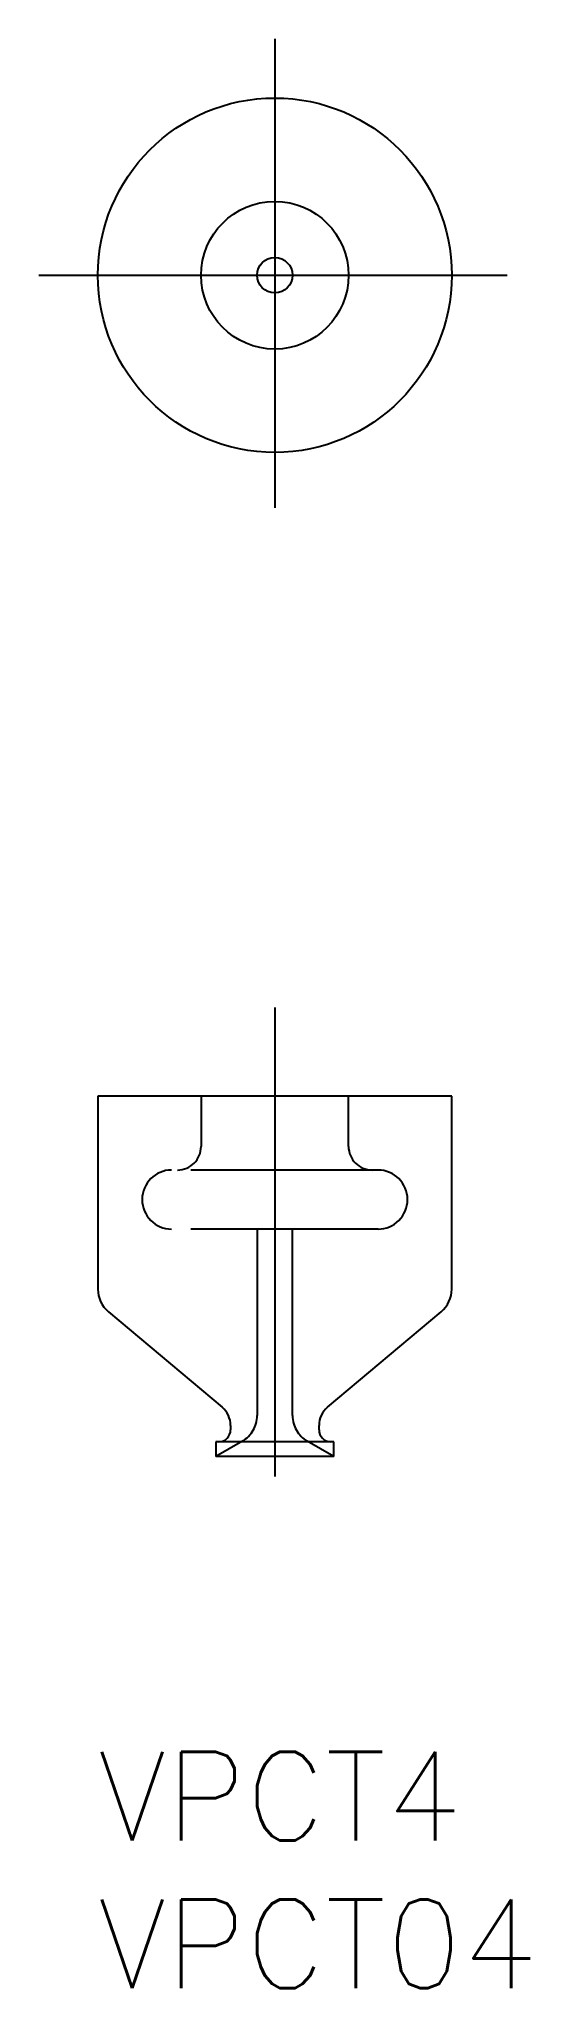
# Model space of a CAD drawing. Extents: x -2 to 14.7, y -8 to 58.
import ezdxf

# ---------------------------------------------------------------- set-up
doc = ezdxf.new("R2010")
doc.units = 0
doc.header["$LTSCALE"] = 0.5
doc.linetypes.add('CENTER', pattern=[50.8, 31.75, -6.35, 6.35, -6.35])
doc.linetypes.add('DASHED', pattern=[19.05, 12.7, -6.35])
for name, color, linetype in [('MSM_CENTER', 1, 'CENTER'), ('MSM_CONTINUOUS', 7, 'CONTINUOUS'), ('MSM_DASHED', 4, 'DASHED'), ('MSM_PART_NUMBER', 7, 'CONTINUOUS')]:
    doc.layers.add(name, color=color, linetype=linetype)
doc.styles.get("Standard").update_dxf_attribs({"font": 'txt.shx', "height": 3, "bigfont": 'bigfont.shx'})

msp = doc.modelspace()

# ---------------------------------------------------------------- linework, layer by layer
at = {"layer": 'MSM_CENTER'}
for p, q in [((6, 58), (6, 42)), ((-2, 50), (14, 50)), ((6, 25.2), (6, 7))]:
    msp.add_line(p, q, dxfattribs=at)
at = {"layer": 'MSM_CONTINUOUS'}
for p, q in [((0, 22.2), (0, 15.666)), ((12, 22.2), (0, 22.2)), ((11.999, 15.627), (12, 22.2)), ((0.357, 14.9), (4.214, 11.664)), ((7.786, 11.664), (11.643, 14.9)), ((4.5, 11.051), (4.5, 10.9)), ((7.5, 10.9), (7.5, 11.051)), ((4, 10.5), (4, 10)), ((8, 10.5), (4, 10.5)), ((8, 10), (4, 10)), ((8, 10), (8, 10.5))]:
    msp.add_line(p, q, dxfattribs=at)
for radius in [6, 2.5, 0.6]:
    msp.add_circle((6, 50), radius, dxfattribs=at)
for centre, radius, start, end in [((1, 15.666), 1, 180, 230), ((11, 15.666), 1, 310, 0), ((3.7, 11.051), 0.8, 0, 50), ((8.3, 11.051), 0.8, 130, 180), ((4.1, 10.9), 0.4, 270, 0), ((7.9, 10.9), 0.4, 180, 270)]:
    msp.add_arc(centre, radius, start, end, dxfattribs=at)
at = {"layer": 'MSM_DASHED'}
for p, q in [((3.5, 22.2), (3.5, 20.5)), ((8.5, 20.5), (8.5, 22.2)), ((9.5, 19.7), (2.5, 19.7)), ((9.5, 17.7), (2.5, 17.7)), ((5.4, 17.7), (5.4, 11.386)), ((6.6, 11.386), (6.6, 17.7)), ((4.9, 10.52), (4, 10)), ((8, 10), (7.1, 10.52))]:
    msp.add_line(p, q, dxfattribs=at)
for centre, radius, start, end in [((2.7, 20.5), 0.8, 270, 0), ((9.3, 20.5), 0.8, 180, 270), ((2.5, 18.7), 1, 90.00472, 269.99528), ((9.5, 18.7), 1, 270.00472, 89.99528), ((4.4, 11.386), 1, 300, 0), ((7.6, 11.386), 1, 180, 240)]:
    msp.add_arc(centre, radius, start, end, dxfattribs=at)

# ---------------------------------------------------------------- texts
at = {"layer": 'MSM_PART_NUMBER'}
for s, p in [('VPCT4', (0, -3)), ('VPCT04', (0, -8))]:
    msp.add_text(s, height=3, dxfattribs=at).set_placement(p)

doc.saveas('drawing.dxf')
